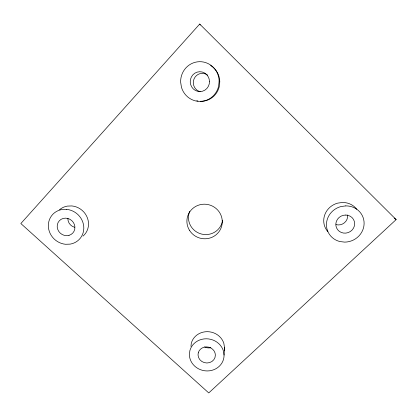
<?xml version="1.0" encoding="UTF-8"?>
<svg xmlns="http://www.w3.org/2000/svg" width="417" height="417" viewBox="0 0 417 417"><rect width="100%" height="100%" fill="white"/><g stroke="black" fill="none" stroke-linecap="round" stroke-linejoin="round"><path stroke-width="0.63" d="M224.059 355.049L223.392 350.874A17.378 16.034 10.2 0 0 206.311 338.786A17.378 16.034 10.2 0 0 189.85 350.739L189.391 354.898A17.378 16.034 10.2 0 0 207.124 370.948A17.378 16.034 10.2 0 0 224.059 355.049L224.502 347.491L223.851 343.42A16.868 15.617 10.1 0 0 207.275 331.671A16.868 15.617 10.1 0 0 191.288 343.316L190.955 346.376M199.696 24.061L20.85 223.538L208.755 392.939L396.15 219.592L199.696 24.061L200.202 24.999M394.237 218.101L396.15 219.592M59.464 209.808A17.676 16.55 40.6 0 1 67.335 206.102L71.833 205.935A17.676 16.55 40.6 0 1 87.429 217.955A17.676 16.55 40.6 0 1 83.025 236.105M222.621 220.218A17.191 16.779 15.5 0 1 201.249 233.984A17.191 16.779 15.5 0 1 189.678 211.336M210.627 65.5A19.229 18.64 -90 0 1 219.795 81.711L219.248 86.705A19.229 18.64 -90 0 1 200.389 101.274M197.971 101.008A19.229 18.64 -90 0 1 196.793 100.752M224.502 347.491A16.868 15.617 10.1 0 1 224.257 350.405M327.856 231.711A18.384 17.431 -23.1 0 1 337.661 203.131L342.425 202.464A18.384 17.431 -23.1 0 1 356.775 209.251M207.65 75.117A9.31 9.028 -89.6 0 0 198.127 74.398A9.31 9.028 -89.6 0 0 193.3 82.905L193.676 85.297A9.31 9.028 -89.6 0 0 200.207 91.688M74.669 227.296A8.575 8.048 40.8 0 1 67.888 218.315M210.82 347.663A8.194 7.61 10.1 0 1 204.617 346.887M347.58 214.979A8.908 8.465 -23.5 0 1 335.993 224.596M209.49 81.451L209.219 84.031A9.935 9.627 89.6 0 1 200.108 91.599A9.935 9.627 89.6 0 1 190.637 84.51L190.241 81.956A9.935 9.627 89.6 0 1 199.618 71.729A9.935 9.627 89.6 0 1 209.49 81.451M219.149 81.195L218.586 86.355A19.875 19.26 89.6 0 1 200.379 101.425A19.875 19.26 89.6 0 1 181.458 87.309L180.644 82.206A19.875 19.26 89.6 0 1 199.394 61.69A19.875 19.26 89.6 0 1 219.149 81.195M198.268 352.855L198.033 354.935A8.689 8.017 10.2 0 0 206.9 362.988A8.689 8.017 10.2 0 0 215.37 355.013L215.026 352.928A8.689 8.017 10.2 0 0 206.498 346.908A8.689 8.017 10.2 0 0 198.268 352.855M68.993 235.36L66.736 235.678A9.117 8.512 40.3 0 1 57.212 226.999A9.117 8.512 40.3 0 1 65.36 218.143L67.679 218.419A9.117 8.512 40.3 0 1 74.898 226.827A9.117 8.512 40.3 0 1 68.993 235.36M345.782 205.889L340.856 206.571A18.984 17.962 -22.6 0 0 326.448 224.226A18.984 17.962 -22.6 0 0 339.876 241.552L344.692 242.121A18.984 17.962 -22.6 0 0 364.104 223.814A18.984 17.962 -22.6 0 0 345.782 205.889M345.849 215.042L343.389 215.297A9.492 8.981 -22.6 0 0 337.655 229.751A9.492 8.981 -22.6 0 0 353.507 228.13A9.492 8.981 -22.6 0 0 345.849 215.042M66.574 209.36L61.935 209.527A18.233 17.029 40.3 0 0 48.429 227.437A18.233 17.029 40.3 0 0 65.532 244.279L70.108 244.133A18.233 17.029 40.3 0 0 83.723 226.238A18.233 17.029 40.3 0 0 66.574 209.36M189.417 230.2A17.723 17.269 15.5 0 0 220.051 230.085A17.723 17.269 15.5 0 0 204.278 204.189A17.723 17.269 15.5 0 0 189.417 230.2"/></g></svg>
